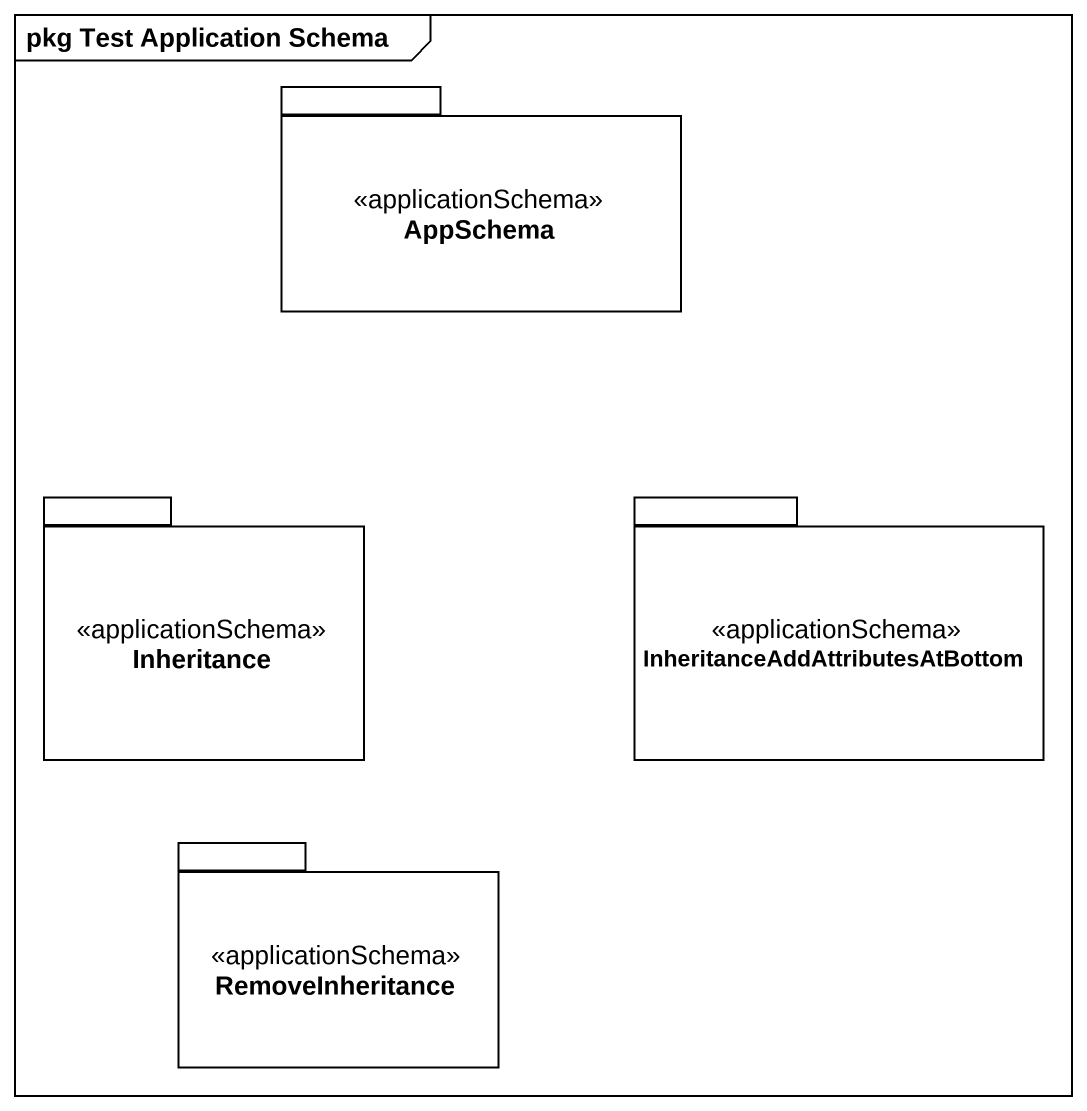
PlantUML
@startuml
mainframe pkg Test Application Schema
package AppSchema <<applicationSchema>> {
}
package Inheritance <<applicationSchema>> {
}
package "InheritanceAddAttributesAtBottom" as InheritanceAddAttributesAtBo <<applicationSchema>> {
}
package RemoveInheritance <<applicationSchema>> {
}
@enduml
